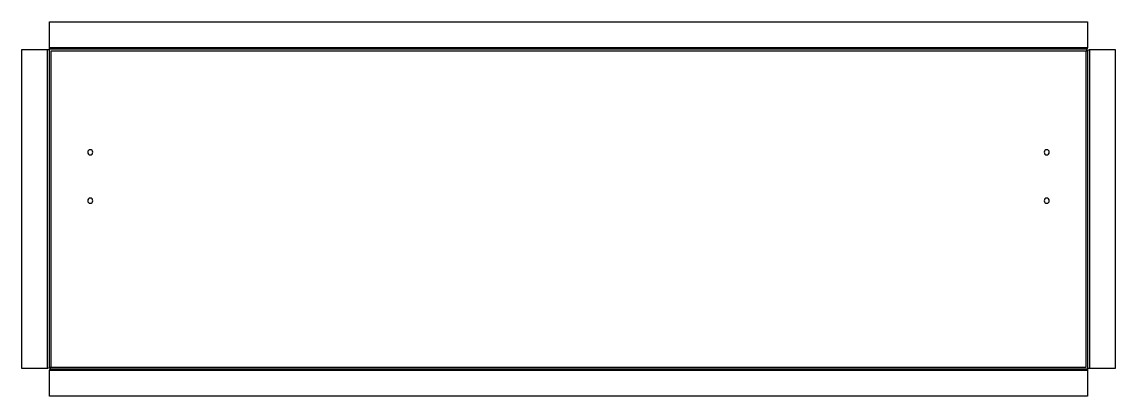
# Model space of a CAD drawing. Header units: millimetres. Extents: x -18 to 705, y 0 to 248.
import ezdxf

# ---------------------------------------------------------------- set-up
doc = ezdxf.new("R2010")
doc.units = ezdxf.units.MM

msp = doc.modelspace()

# ---------------------------------------------------------------- linework, layer by layer
at = {"layer": 'BEND'}
for p, q in [((-0.2, 229.19), (-0.2, 18.8)), ((686.39, 229.39), (0, 229.39)), ((687.06, 18.33), (687.06, 228.73)), ((0.46, 18.13), (686.86, 18.13))]:
    msp.add_line(p, q, dxfattribs=at)
at = {"layer": 'BEND_EXTENT'}
for p, q in [((-1.33, 18.33), (-1.33, 229.19)), ((0, 230.52), (686.86, 230.52)), ((688.19, 229.19), (688.19, 18.33)), ((686.86, 17), (0, 17))]:
    msp.add_line(p, q, dxfattribs=at)
msp.add_lwpolyline([(0.93, 228.26), (0.93, 19.26), (685.93, 19.26), (685.93, 228.26)], close=True, dxfattribs=at)
at = {"layer": 'INTERIOR_PROFILES', "extrusion": (0, 0, -1)}
for centre in [(-26.93, 161.26), (-659.93, 161.26), (-26.93, 129.26), (-659.93, 129.26)]:
    msp.add_circle(centre, 1.7, dxfattribs=at)
at = {"layer": 'OUTER_PROFILES'}
msp.add_lwpolyline([(686.86, 230.52), (685.93, 228.26), (688.19, 229.19), (705.19, 229.19), (705.19, 18.33), (686.86, 18.33), (686.86, 0), (0, 0), (0, 17), (0.93, 19.26), (-1.33, 18.33), (-18.33, 18.33), (-18.33, 229.19), (0, 229.19), (0, 247.52), (686.86, 247.52)], close=True, dxfattribs=at)

doc.saveas('drawing.dxf')
